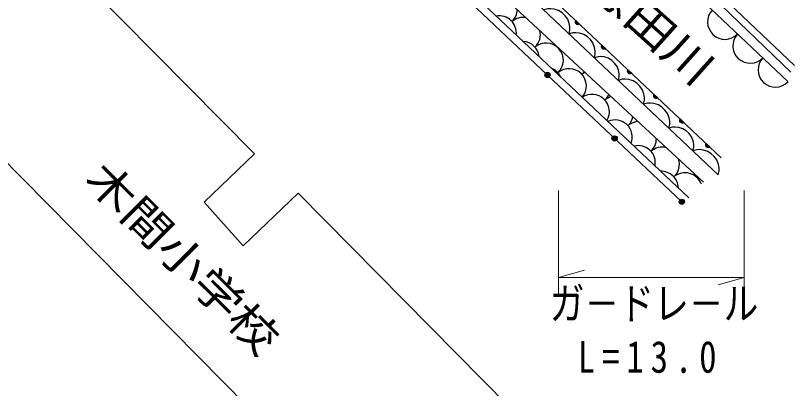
# Model space of a CAD drawing. Units: millimetres, scale not verified. Extents: x 40000 to 680000, y 20000 to 380000.
# Drawn here: x 65038 to 109837, y 233551 to 255000 of the extents above; entities that cross this region are included whole.
import ezdxf
from ezdxf.enums import TextEntityAlignment as Align

# ---------------------------------------------------------------- set-up
doc = ezdxf.new("R2010")
doc.units = ezdxf.units.MM
doc.header["$LTSCALE"] = 1000
doc.layers.add('M-BGD', color=7, linetype='Continuous', lineweight=25)
doc.layers.add('M-STR-HTXT', color=7, linetype='Continuous', lineweight=13)
doc.layers.add('M-BMK-HTXT', color=7, linetype='Continuous')
doc.styles.add('ＭＳ ゴシック', font='')
doc.styles.get('ＭＳ ゴシック').set_extended_font_data('MS Gothic')

msp = doc.modelspace()

# ---------------------------------------------------------------- linework, layer by layer
at = {"layer": 'M-BGD'}
for p, q in [((95081, 264794), (109458, 251215)), ((96867, 264472), (109837, 252130)), ((109622, 251738), (96649, 264267)), ((90624, 260989), (105623, 246824)), ((89724, 260704), (105454, 245847)), ((88241, 259175), (103769, 244509)), ((87906, 258874), (103357, 244286)), ((97245, 254662), (97428, 254489)), ((97403, 254488), (97245, 254637)), ((97246, 254611), (97377, 254488)), ((97445, 254498), (97253, 254679)), ((97343, 254495), (97256, 254577)), ((97261, 254696), (97461, 254507)), ((98745, 253245), (98928, 253072)), ((98902, 253072), (98745, 253220)), ((98746, 253195), (98877, 253071)), ((98945, 253081), (98753, 253263)), ((98843, 253079), (98756, 253161)), ((98761, 253280), (98961, 253090)), ((100244, 251829), (100428, 251656)), ((100402, 251655), (100245, 251803)), ((100246, 251778), (100377, 251654)), ((100444, 251665), (100252, 251846)), ((100260, 251863), (100461, 251674)), ((100343, 251662), (100255, 251744)), ((101944, 250248), (101752, 250430)), ((101760, 250447), (101961, 250257)), ((101744, 250412), (101928, 250239)), ((101902, 250239), (101745, 250387)), ((101746, 250361), (101877, 250238)), ((101842, 250245), (101755, 250328)), ((103244, 248996), (103427, 248823)), ((103402, 248822), (103245, 248970)), ((103246, 248945), (103376, 248821)), ((103444, 248832), (103252, 249013)), ((103342, 248829), (103255, 248911)), ((103260, 249030), (103461, 248841)), ((83355, 227484), (63419, 247656)), ((104744, 247579), (104927, 247406)), ((104902, 247405), (104745, 247554)), ((104745, 247528), (104876, 247405)), ((104944, 247415), (104752, 247596)), ((104842, 247412), (104755, 247495)), ((104760, 247614), (104961, 247424))]:
    msp.add_line(p, q, dxfattribs=at)
for points in [[(67525, 276009), (70340, 274970), (72027, 274270), (75668, 272567), (77834, 271466), (79211, 270425), (80382, 269408), (82314, 267130), (88883, 259998), (104600, 245423)], [(65390, 260593), (78775, 247040), (75879, 244261), (78123, 241760), (81298, 244791), (94953, 230963)], [(96876, 253950), (96926, 254177), (96921, 254347), (96887, 254544), (96795, 254796), (96648, 254990), (96473, 255155), (96271, 255290), (96015, 255368), (95816, 255391), (95646, 255386), (95422, 255323)], [(98330, 252576), (98380, 252804), (98375, 252974), (98341, 253171), (98249, 253423), (98102, 253617), (97927, 253781), (97725, 253917), (97469, 253995), (97270, 254017), (97100, 254013), (96876, 253950)], [(99711, 251272), (99759, 251488), (99754, 251649), (99722, 251836), (99634, 252076), (99495, 252260), (99329, 252417), (99137, 252546), (98893, 252619), (98704, 252641), (98543, 252636), (98330, 252576)], [(101165, 249898), (101215, 250126), (101210, 250296), (101176, 250493), (101084, 250745), (100937, 250939), (100763, 251104), (100561, 251239), (100304, 251317), (100105, 251339), (99935, 251335), (99711, 251272)], [(102619, 248525), (102669, 248753), (102664, 248923), (102630, 249120), (102538, 249372), (102391, 249566), (102217, 249730), (102015, 249866), (101758, 249944), (101559, 249966), (101389, 249961), (101165, 249898)], [(104000, 247220), (104048, 247437), (104043, 247598), (104011, 247785), (103924, 248025), (103784, 248209), (103618, 248365), (103426, 248494), (103182, 248568), (102993, 248590), (102832, 248585), (102619, 248525)], [(105454, 245847), (105504, 246075), (105499, 246245), (105466, 246442), (105373, 246694), (105226, 246888), (105052, 247052), (104850, 247188), (104593, 247266), (104394, 247288), (104225, 247283), (104000, 247220)]]:
    msp.add_lwpolyline(points, dxfattribs=at)
for points in [[(97482, 254512), (97449, 254494), (97415, 254484), (97373, 254483), (97339, 254491), (97304, 254507), (97269, 254540), (97252, 254573), (97242, 254607), (97241, 254649), (97248, 254683), (97264, 254718)], [(98982, 253095), (98949, 253077), (98915, 253068), (98873, 253067), (98839, 253074), (98804, 253090), (98769, 253123), (98751, 253157), (98742, 253190), (98741, 253233), (98748, 253267), (98764, 253301)], [(100482, 251679), (100449, 251661), (100415, 251651), (100373, 251650), (100338, 251658), (100304, 251674), (100269, 251707), (100251, 251740), (100242, 251774), (100241, 251816), (100248, 251850), (100264, 251885)], [(101982, 250262), (101949, 250244), (101915, 250235), (101873, 250234), (101838, 250241), (101804, 250257), (101769, 250290), (101751, 250323), (101742, 250357), (101740, 250400), (101748, 250434), (101764, 250468)], [(103482, 248846), (103448, 248828), (103415, 248818), (103372, 248817), (103338, 248824), (103304, 248840), (103269, 248873), (103251, 248907), (103241, 248941), (103240, 248983), (103248, 249017), (103264, 249052)], [(104982, 247429), (104948, 247411), (104915, 247402), (104872, 247400), (104838, 247408), (104804, 247424), (104769, 247457), (104751, 247490), (104741, 247524), (104740, 247566), (104748, 247601), (104764, 247635)]]:
    msp.add_lwpolyline(points, close=True, dxfattribs=at)
for centre, radius in [((95632, 251580), 150), ((95632, 251580), 132), ((95632, 251580), 114), ((95632, 251580), 96), ((95632, 251580), 78), ((95632, 251580), 60), ((95632, 251580), 42), ((95632, 251580), 24), ((95632, 251580), 6), ((99494, 247933), 150), ((99494, 247933), 132), ((99494, 247933), 114), ((99494, 247933), 96), ((99494, 247933), 78), ((99494, 247933), 60), ((99494, 247933), 42), ((99494, 247933), 24), ((99494, 247933), 6), ((103357, 244286), 150), ((103357, 244286), 132), ((103357, 244286), 114), ((103357, 244286), 96), ((103357, 244286), 78), ((103357, 244286), 60), ((103357, 244286), 42), ((103357, 244286), 24), ((103357, 244286), 6)]:
    msp.add_circle(centre, radius, dxfattribs=at)
for centre, radius, start, end in [((92853, 253996), 991, 353.7812, 99.4902), ((92910, 255378), 991, 313.3828, 358.125), ((105840, 254632), 1000, 136.6357, 316.6357), ((94232, 253904), 991, 80.1328, 130.4126), ((94232, 253904), 991, 313.3828, 14.1797), ((107294, 253259), 1000, 136.6357, 316.6357), ((94176, 252522), 991, 6.8989, 86.3726), ((95555, 252429), 991, 313.3828, 130.4126), ((108748, 251886), 1000, 136.6357, 316.6357), ((95499, 251047), 991, 25.7246, 67.5469), ((96878, 250955), 991, 319.2695, 130.4126), ((96935, 252336), 991, 313.3828, 325.4228), ((98258, 250862), 991, 118.0684, 130.4126), ((98201, 249480), 991, 328.8227, 124.4487), ((98258, 250862), 991, 313.3828, 336.2446), ((99581, 249387), 991, 106.4746, 130.4126), ((99581, 249387), 991, 313.3828, 347.8384), ((99524, 248005), 991, 338.7373, 114.5342), ((100904, 247913), 991, 93.2471, 130.4126), ((100904, 247913), 991, 313.3828, 1.0659), ((100847, 246531), 991, 349.4146, 103.8569), ((102227, 246438), 991, 75.9014, 130.4126), ((102227, 246438), 991, 313.3828, 18.4111), ((102170, 245056), 991, 1.5898, 91.6816), ((103550, 244964), 991, 19.5586, 130.4126)]:
    msp.add_arc(centre, radius, start, end, dxfattribs=at)
at = {"layer": 'M-STR-HTXT'}
for p, q in [((96271, 244938), (96271, 238938)), ((106950, 238938), (106950, 244938)), ((96271, 239938), (97771, 240358)), ((96271, 239938), (106950, 239938)), ((106950, 239938), (105450, 239518))]:
    msp.add_line(p, q, dxfattribs=at)

# ---------------------------------------------------------------- texts
at = {"layer": 'M-BMK-HTXT', "style": 'ＭＳ ゴシック', "width": 1.15}
for s, rotation, p in [('惣田川', 318.1, (97383, 256216)), ('木間小学校', 315.1, (68536, 245089))]:
    msp.add_text(s, height=1833, rotation=rotation, dxfattribs=at).set_placement(p, align=Align.BOTTOM_LEFT)
at = {"layer": 'M-STR-HTXT', "style": 'ＭＳ ゴシック', "width": 0.8}
msp.add_text('ガ－ドレ－ル', height=1833, dxfattribs=at).set_placement((95760, 236974), align=Align.BOTTOM_LEFT)
at = {"layer": 'M-STR-HTXT', "insert": (97377, 234424), "char_height": 1833, "attachment_point": 7, "style": 'ＭＳ ゴシック'}
msp.add_mtext('\\T1.4;\\W0.8;L=13.0', dxfattribs=at)

doc.saveas('drawing.dxf')
